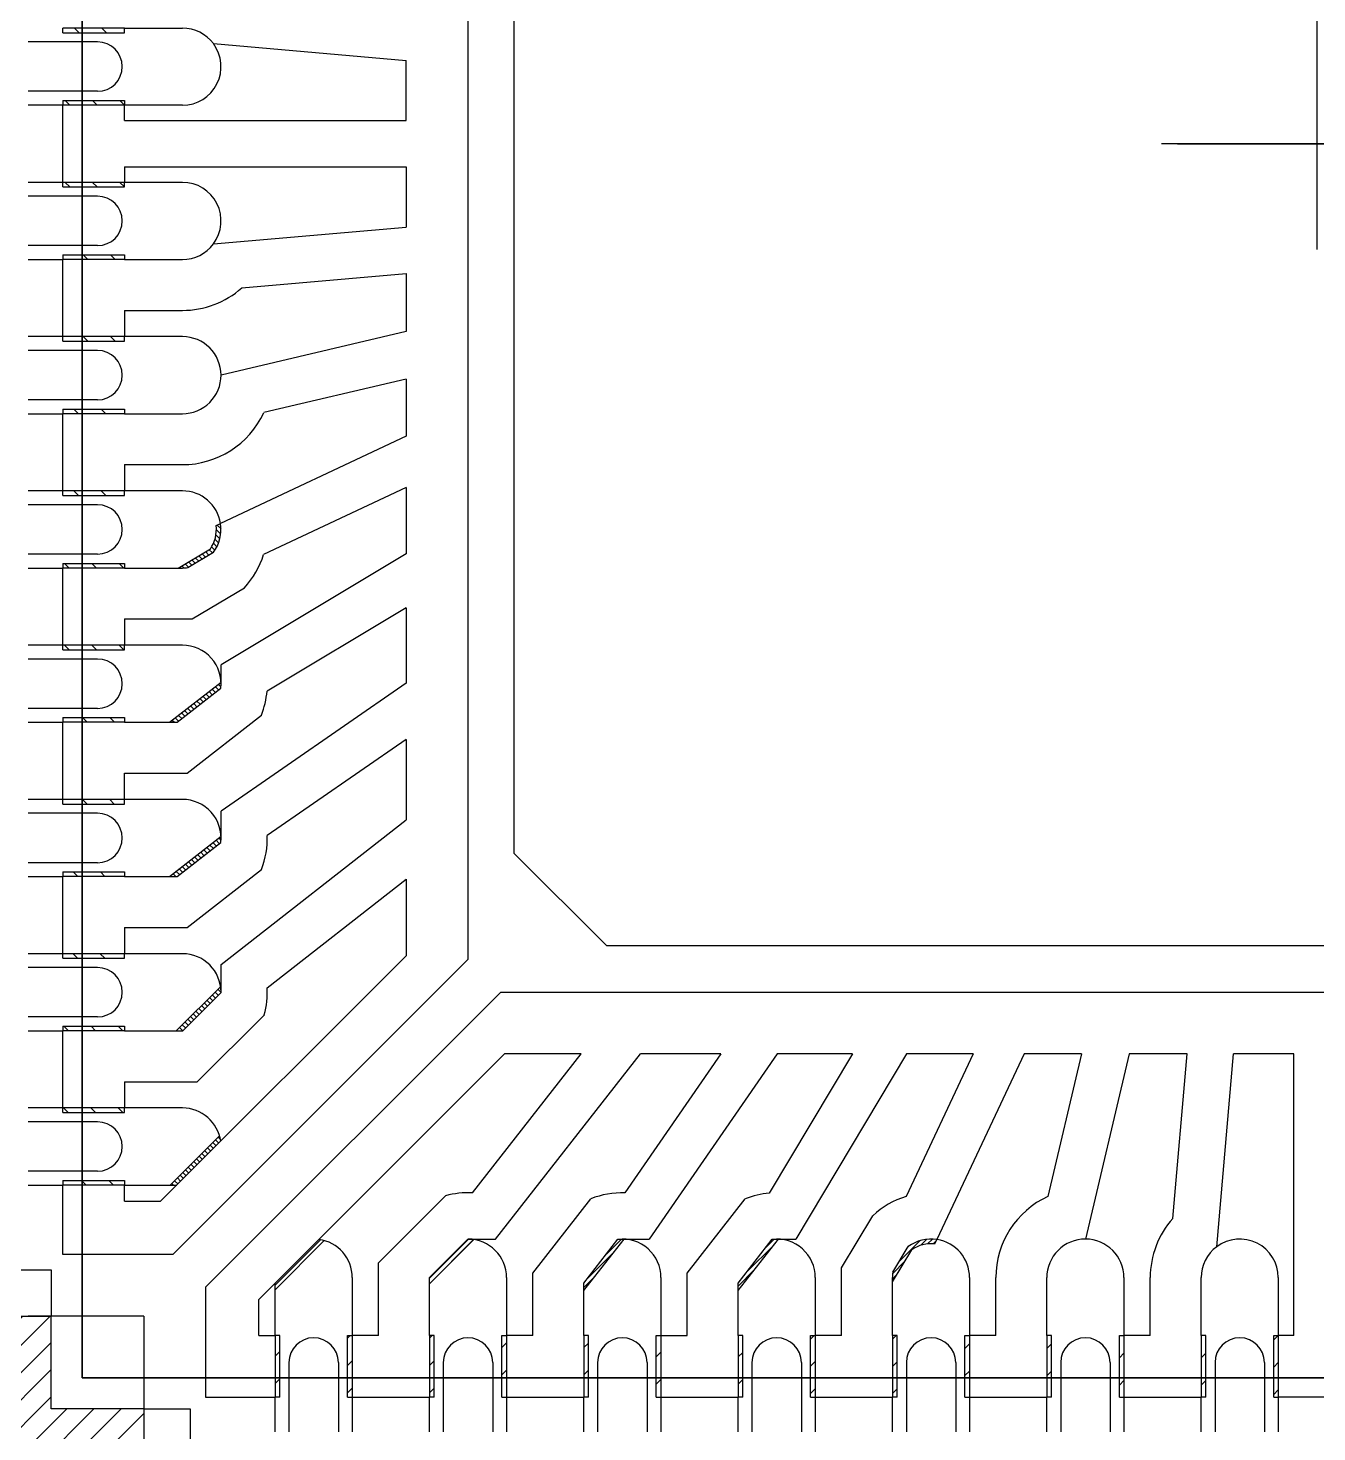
# Model space of a CAD drawing. Extents: x 98 to 785, y 88 to 514.
# Drawn here: x 161.13 to 169.48, y 288.81 to 297.91 of the extents above; entities that cross this region are included whole.
import ezdxf

# ---------------------------------------------------------------- set-up
doc = ezdxf.new("R2010")
doc.units = 0
doc.header["$LTSCALE"] = 12.7
doc.header["$MEASUREMENT"] = 0
doc.linetypes.add('CENTER', pattern=[2, 1.25, -0.25, 0.25, -0.25])
doc.linetypes.add('HIDDEN', pattern=[0.375, 0.25, -0.125])
for name, color, linetype in [('SH-01_CENTER', 2, 'CENTER'), ('SH-01_HATCH', 10, 'CONTINUOUS'), ('SH-01_HIDDEN', 6, 'HIDDEN'), ('SH-01_MISC', 5, 'CONTINUOUS'), ('SH-01_OBJECT', 7, 'CONTINUOUS')]:
    doc.layers.add(name, color=color, linetype=linetype)
pattern_1 = [(135, (8.34999, -1e-05), (-0.04419417, -0.04419417), [])]
pattern_2 = [(315, (1.1e-05, 8.34999), (0.008838835, 0.008838835), [])]

# ---------------------------------------------------------------- blocks, each defined once
blk = doc.blocks.new('A$C548803C5')
at = {"layer": 'SH-01_CENTER', "ltscale": 0.05}
for p, q in [((1, 1.4514), (1, 0.5486)), ((0.5486, 1), (1.4514, 1))]:
    blk.add_line(p, q, dxfattribs=at)
at = {"layer": 'SH-01_MISC', "ltscale": 0.05}
blk.add_lwpolyline([(-3, 5), (5, 5), (5, -3), (-3, -3)], close=True, dxfattribs=at)
blk = doc.blocks.new('A$C6C25516B')
at = {"layer": 'SH-01_HATCH', "ltscale": 0.05}
h = blk.add_hatch(dxfattribs=at)
h.set_pattern_fill('ANSI31', color=10, scale=0.5, angle=90)
h.set_pattern_definition(pattern_1)
h.paths.add_polyline_path([(0.1125, 7.55), (0.1125, 7.535), (0.3125, 7.535), (0.3125, 7.55)])
h.paths.add_polyline_path([(0.3125, 7.3), (0.3125, 7.315), (0.1125, 7.315), (0.1125, 7.3)])
h.paths.add_polyline_path([(0.3125, 7.035), (0.3125, 7.05), (0.1125, 7.05), (0.1125, 7.035)])
h.paths.add_polyline_path([(0.3125, 6.8), (0.3125, 6.815), (0.1125, 6.815), (0.1125, 6.8)])
h.paths.add_polyline_path([(0.1125, 6.55), (0.1125, 6.535), (0.3125, 6.535), (0.3125, 6.55)])
h.paths.add_polyline_path([(0.3125, 6.3), (0.3125, 6.315), (0.1125, 6.315), (0.1125, 6.3)])
h.paths.add_polyline_path([(0.1125, 6.05), (0.1125, 6.035), (0.3125, 6.035), (0.3125, 6.05)])
h.paths.add_polyline_path([(0.1125, 5.815), (0.1125, 5.8), (0.3125, 5.8), (0.3125, 5.815)])
h.paths.add_polyline_path([(0.1125, 5.55), (0.1125, 5.535), (0.3125, 5.535), (0.3125, 5.55)])
h.paths.add_polyline_path([(0.1125, 5.315), (0.1125, 5.3), (0.3125, 5.3), (0.3125, 5.315)])
h.paths.add_polyline_path([(0.1125, 5.05), (0.1125, 5.035), (0.3125, 5.035), (0.3125, 5.05)])
h.paths.add_polyline_path([(0.3125, 4.8), (0.3125, 4.815), (0.1125, 4.815), (0.1125, 4.8)])
h.paths.add_polyline_path([(0.1125, 4.55), (0.1125, 4.535), (0.3125, 4.535), (0.3125, 4.55)])
h.paths.add_polyline_path([(0.1125, 4.315), (0.1125, 4.3), (0.3125, 4.3), (0.3125, 4.315)])
h = blk.add_hatch(dxfattribs=at)
h.set_pattern_fill('ANSI31', color=10, scale=0.5, angle=90)
h.set_pattern_definition(pattern_1)
h.paths.add_polyline_path([(0.1125, 0.815), (0.1125, 0.8), (0.3125, 0.8), (0.3125, 0.815)])
h.paths.add_polyline_path([(0.1125, 1.05), (0.1125, 1.035), (0.3125, 1.035), (0.3125, 1.05)])
h.paths.add_polyline_path([(0.1125, 1.315), (0.1125, 1.3), (0.3125, 1.3), (0.3125, 1.315)])
h.paths.add_polyline_path([(0.1125, 1.55), (0.1125, 1.535), (0.3125, 1.535), (0.3125, 1.55)])
h.paths.add_polyline_path([(0.1125, 1.815), (0.1125, 1.8), (0.3125, 1.8), (0.3125, 1.815)])
h.paths.add_polyline_path([(0.1125, 2.05), (0.1125, 2.035), (0.3125, 2.035), (0.3125, 2.05)])
h.paths.add_polyline_path([(0.1125, 2.315), (0.1125, 2.3), (0.3125, 2.3), (0.3125, 2.315)])
h.paths.add_polyline_path([(0.1125, 2.55), (0.1125, 2.535), (0.3125, 2.535), (0.3125, 2.55)])
h.paths.add_polyline_path([(0.1125, 2.815), (0.1125, 2.8), (0.3125, 2.8), (0.3125, 2.815)])
h.paths.add_polyline_path([(0.1125, 3.05), (0.1125, 3.035), (0.3125, 3.035), (0.3125, 3.05)])
h.paths.add_polyline_path([(0.1125, 3.315), (0.1125, 3.3), (0.3125, 3.3), (0.3125, 3.315)])
h.paths.add_polyline_path([(0.1125, 3.55), (0.1125, 3.535), (0.3125, 3.535), (0.3125, 3.55)])
h.paths.add_polyline_path([(0.1125, 3.815), (0.1125, 3.8), (0.3125, 3.8), (0.3125, 3.815)])
h.paths.add_polyline_path([(0.1125, 4.05), (0.1125, 4.035), (0.3125, 4.035), (0.3125, 4.05)])
at = {"layer": 'SH-01_HATCH'}
h = blk.add_hatch(dxfattribs=at)
h.set_pattern_fill('ANSI31', color=256, scale=0.1, angle=-90)
h.set_pattern_definition(pattern_2)
h.paths.add_polyline_path([(0.5176, 2.8012, -0.035366), (0.5, 2.8), (0.4863, 2.8), (0.5904, 2.8623, 0.182331), (0.6093, 2.9376), (0.6235, 2.9443, -0.199652), (0.6007, 2.851)])
h = blk.add_hatch(dxfattribs=at)
h.set_pattern_fill('ANSI31', color=256, scale=0.1, angle=-90)
h.set_pattern_definition(pattern_2)
h.paths.add_polyline_path([(0.6249, 2.4303, -0.009923), (0.625, 2.4253), (0.625, 2.425, -0.004533), (0.625, 2.4227, -0.024064), (0.6242, 2.4107), (0.4825, 2.3), (0.4581, 2.3)])
h = blk.add_hatch(dxfattribs=at)
h.set_pattern_fill('ANSI31', color=256, scale=0.1, angle=-90)
h.set_pattern_definition(pattern_2)
h.paths.add_polyline_path([(0.6249, 1.9303, -0.009923), (0.625, 1.9253), (0.625, 1.925, -0.004533), (0.625, 1.9227, -0.024064), (0.6242, 1.9107), (0.4825, 1.8), (0.4581, 1.8)])
h = blk.add_hatch(dxfattribs=at)
h.set_pattern_fill('ANSI31', color=256, scale=0.1, angle=-90)
h.set_pattern_definition(pattern_2)
h.paths.add_polyline_path([(0.6048, 1.425), (0.625, 1.425), (0.625, 1.425, -0.001908), (0.625, 1.424), (0.501, 1.3, -0.001945), (0.5, 1.3), (0.4798, 1.3)])
h.paths.add_polyline_path([(0.6236, 1.4438, -0.037159), (0.625, 1.4253), (0.625, 1.425), (0.6048, 1.425)])
h = blk.add_hatch(dxfattribs=at)
h.set_pattern_fill('ANSI31', color=256, scale=0.1, angle=-90)
h.set_pattern_definition(pattern_2)
h.paths.add_polyline_path([(0.5856, 0.925), (0.6068, 0.925), (0.4818, 0.8), (0.4606, 0.8)])
h.paths.add_polyline_path([(0.6201, 0.9595, -0.035842), (0.6238, 0.942), (0.6068, 0.925), (0.5856, 0.925)])
h = blk.add_hatch(dxfattribs=at)
h.set_pattern_fill('ANSI31', color=256, scale=0.1)
h.paths.add_polyline_path([(0.925, 0.5856), (0.925, 0.6068), (0.8, 0.4818), (0.8, 0.4606)])
h.paths.add_polyline_path([(0.9596, 0.6201, 0.035842), (0.942, 0.6238), (0.925, 0.6068), (0.925, 0.5856)])
h = blk.add_hatch(dxfattribs=at)
h.set_pattern_fill('ANSI31', color=256, scale=0.1)
h.paths.add_polyline_path([(1.425, 0.6047), (1.425, 0.625), (1.425, 0.625, 0.001908), (1.424, 0.625), (1.3, 0.501, 0.001945), (1.3, 0.5), (1.3, 0.4797)])
h.paths.add_polyline_path([(1.4438, 0.6236, 0.037159), (1.4253, 0.625), (1.425, 0.625), (1.425, 0.6047)])
h = blk.add_hatch(dxfattribs=at)
h.set_pattern_fill('ANSI31', color=256, scale=0.1)
h.paths.add_polyline_path([(1.9303, 0.6249, 0.009923), (1.9253, 0.625), (1.925, 0.625, 0.004533), (1.9227, 0.625, 0.024064), (1.9107, 0.6242), (1.8, 0.4825), (1.8, 0.4581)])
h = blk.add_hatch(dxfattribs=at)
h.set_pattern_fill('ANSI31', color=256, scale=0.1)
h.paths.add_polyline_path([(2.4303, 0.6249, 0.009923), (2.4253, 0.625), (2.425, 0.625, 0.004533), (2.4227, 0.625, 0.024064), (2.4107, 0.6242), (2.3, 0.4825), (2.3, 0.4581)])
h = blk.add_hatch(dxfattribs=at)
h.set_pattern_fill('ANSI31', color=256, scale=0.1)
h.paths.add_polyline_path([(2.8013, 0.5176, 0.035366), (2.8, 0.5), (2.8, 0.4863), (2.8623, 0.5903, -0.182331), (2.9376, 0.6093), (2.9443, 0.6235, 0.199652), (2.851, 0.6007)])
at = {"layer": 'SH-01_HATCH', "ltscale": 0.05}
h = blk.add_hatch(dxfattribs=at)
h.set_pattern_fill('ANSI31', color=10, scale=0.5, angle=180)
h.set_pattern_definition([(225, (8.35, 8.34998), (0.04419417, -0.04419417), [])])
h.paths.add_polyline_path([(0.8, 0.1125), (0.815, 0.1125), (0.815, 0.3125), (0.8, 0.3125)])
h.paths.add_polyline_path([(1.05, 0.3125), (1.035, 0.3125), (1.035, 0.1125), (1.05, 0.1125)])
h.paths.add_polyline_path([(1.315, 0.3125), (1.3, 0.3125), (1.3, 0.1125), (1.315, 0.1125)])
h.paths.add_polyline_path([(1.55, 0.3125), (1.535, 0.3125), (1.535, 0.1125), (1.55, 0.1125)])
h.paths.add_polyline_path([(1.8, 0.1125), (1.815, 0.1125), (1.815, 0.3125), (1.8, 0.3125)])
h.paths.add_polyline_path([(2.05, 0.3125), (2.035, 0.3125), (2.035, 0.1125), (2.05, 0.1125)])
h.paths.add_polyline_path([(2.3, 0.1125), (2.315, 0.1125), (2.315, 0.3125), (2.3, 0.3125)])
h.paths.add_polyline_path([(2.535, 0.1125), (2.55, 0.1125), (2.55, 0.3125), (2.535, 0.3125)])
h.paths.add_polyline_path([(2.8, 0.1125), (2.815, 0.1125), (2.815, 0.3125), (2.8, 0.3125)])
h.paths.add_polyline_path([(3.035, 0.1125), (3.05, 0.1125), (3.05, 0.3125), (3.035, 0.3125)])
h.paths.add_polyline_path([(3.3, 0.1125), (3.315, 0.1125), (3.315, 0.3125), (3.3, 0.3125)])
h.paths.add_polyline_path([(3.55, 0.3125), (3.535, 0.3125), (3.535, 0.1125), (3.55, 0.1125)])
h.paths.add_polyline_path([(3.8, 0.1125), (3.815, 0.1125), (3.815, 0.3125), (3.8, 0.3125)])
h.paths.add_polyline_path([(4.035, 0.1125), (4.05, 0.1125), (4.05, 0.3125), (4.035, 0.3125)])
at = {"layer": 'SH-01_CENTER'}
blk.add_line((4.6787, 4.175), (3.6713, 4.175), dxfattribs=at)
at = {"layer": 'SH-01_HIDDEN', "linetype": 'Continuous'}
for p, q in [((1.575, 1.875), (1.575, 6.775)), ((1.875, 1.575), (1.575, 1.875)), ((6.775, 1.575), (1.875, 1.575))]:
    blk.add_line(p, q, dxfattribs=at)
at = {"layer": 'SH-01_HIDDEN', "linetype": 'Continuous', "ltscale": 0.05}
for p, q in [((0.225, 4.505), (0, 4.505)), ((0.225, 4.345), (0, 4.345)), ((0.225, 4.005), (0, 4.005)), ((0.225, 3.845), (0, 3.845)), ((0.225, 3.505), (0, 3.505)), ((0.225, 3.345), (0, 3.345)), ((0.225, 3.005), (0, 3.005)), ((0.225, 2.845), (0, 2.845)), ((0.225, 2.505), (0, 2.505)), ((0.225, 2.345), (0, 2.345)), ((0.225, 2.005), (0, 2.005)), ((0.225, 1.845), (0, 1.845)), ((0.225, 1.505), (0, 1.505)), ((0.225, 1.345), (0, 1.345)), ((0.225, 1.005), (0, 1.005)), ((0.225, 0.845), (0, 0.845)), ((0.845, 0.225), (0.845, 0)), ((1.005, 0.225), (1.005, 0)), ((1.345, 0.225), (1.345, 0)), ((1.505, 0.225), (1.505, 0)), ((1.845, 0.225), (1.845, 0)), ((2.005, 0.225), (2.005, 0)), ((2.345, 0.225), (2.345, 0)), ((2.505, 0.225), (2.505, 0)), ((2.845, 0.225), (2.845, 0)), ((3.005, 0.225), (3.005, 0)), ((3.345, 0.225), (3.345, 0)), ((3.505, 0.225), (3.505, 0)), ((3.845, 0.225), (3.845, 0)), ((4.005, 0.225), (4.005, 0))]:
    blk.add_line(p, q, dxfattribs=at)
at = {"layer": 'SH-01_HIDDEN', "linetype": 'Continuous', "ltscale": 1.25}
for p, q in [((0.1125, 4.3), (0, 4.3)), ((0.5, 4.3), (0.3125, 4.3)), ((0.1125, 4.05), (0, 4.05)), ((0.5, 4.05), (0.3125, 4.05)), ((0, 3.8), (0.1125, 3.8)), ((0.1125, 3.55), (0, 3.55)), ((0.5, 3.55), (0.3125, 3.55)), ((0, 3.3), (0.1125, 3.3)), ((0.1125, 3.05), (0, 3.05)), ((0.5, 3.05), (0.3125, 3.05)), ((0, 2.8), (0.1125, 2.8)), ((0.1125, 2.55), (0, 2.55)), ((0.5, 2.55), (0.3125, 2.55)), ((0, 2.3), (0.1125, 2.3)), ((0.1125, 2.05), (0, 2.05)), ((0.5, 2.05), (0.3125, 2.05)), ((0, 1.8), (0.1125, 1.8)), ((0.1125, 1.55), (0, 1.55)), ((0.5, 1.55), (0.3125, 1.55)), ((0, 1.3), (0.1125, 1.3)), ((0.1125, 1.05), (0, 1.05)), ((0.5, 1.05), (0.3125, 1.05)), ((0, 0.8), (0.1125, 0.8)), ((0.3125, 0.8), (0.4818, 0.8)), ((0.8, 0.3125), (0.8, 0.4818)), ((1.05, 0.5), (1.05, 0.3125)), ((1.55, 0.5), (1.55, 0.3125)), ((2.05, 0.5), (2.05, 0.3125)), ((2.55, 0.5), (2.55, 0.3125)), ((3.05, 0.5), (3.05, 0.3125)), ((3.55, 0.5), (3.55, 0.3125)), ((4.05, 0.5), (4.05, 0.3125)), ((0.8, 0), (0.8, 0.1125)), ((1.05, 0.1125), (1.05, 0)), ((1.3, 0), (1.3, 0.1125)), ((1.55, 0.1125), (1.55, 0)), ((1.8, 0), (1.8, 0.1125)), ((2.05, 0.1125), (2.05, 0)), ((2.3, 0), (2.3, 0.1125)), ((2.55, 0.1125), (2.55, 0)), ((2.8, 0), (2.8, 0.1125)), ((3.05, 0.1125), (3.05, 0)), ((3.3, 0), (3.3, 0.1125)), ((3.55, 0.1125), (3.55, 0)), ((3.8, 0), (3.8, 0.1125)), ((4.05, 0.1125), (4.05, 0))]:
    blk.add_line(p, q, dxfattribs=at)
at = {"layer": 'SH-01_HIDDEN', "linetype": 'Continuous', "ltscale": 0.05}
for centre, start, end in [((0.225, 4.425), 270, 90), ((0.225, 3.925), 270, 90), ((0.225, 3.425), 270, 90), ((0.225, 2.925), 270, 90), ((0.225, 2.425), 270, 90), ((0.225, 1.925), 270, 90), ((0.225, 1.425), 270, 90), ((0.225, 0.925), 270, 90), ((0.925, 0.225), 0, 180), ((1.425, 0.225), 0, 180), ((1.925, 0.225), 0, 180), ((2.425, 0.225), 0, 180), ((2.925, 0.225), 0, 180), ((3.425, 0.225), 0, 180), ((3.925, 0.225), 0, 180)]:
    blk.add_arc(centre, 0.08, start, end, dxfattribs=at)
at = {"layer": 'SH-01_HIDDEN', "linetype": 'Continuous', "ltscale": 1.25}
for centre, start, end in [((0.5, 4.425), 270, 36.6739), ((0.5, 3.925), 323.3261, 90), ((0.5, 3.425), 0.0131, 90), ((0.5, 2.925), 8.8656, 90), ((0.5, 2.425), 353.4266, 90), ((0.5, 1.925), 353.4266, 90), ((0.5, 1.425), 0.147, 90), ((0.5, 0.925), 7.8317, 90), ((0.925, 0.5), 0, 82.1683), ((1.425, 0.5), 0, 89.853), ((1.925, 0.5), 0, 96.5734), ((2.425, 0.5), 0, 96.5734), ((2.925, 0.5), 0, 81.1344), ((3.425, 0.5), 0, 89.9869), ((3.925, 0.5), 0, 126.6739)]:
    blk.add_arc(centre, 0.125, start, end, dxfattribs=at)
at = {"layer": 'SH-01_MISC'}
blk.add_lwpolyline([(8.175, 8.175), (0.175, 8.175), (0.175, 0.175), (8.175, 0.175)], close=True, dxfattribs=at)
at = {"layer": 'SH-01_OBJECT', "linetype": 'Continuous'}
for p, q in [((1.425, 6.8189), (1.425, 1.5311)), ((0.3125, 4.55), (0.1125, 4.55)), ((0.1125, 4.535), (0.3125, 4.535)), ((0.1125, 4.315), (0.3125, 4.315)), ((0.3125, 4.3), (0.1125, 4.3)), ((0.3125, 4.25), (0.3125, 4.3)), ((0.3125, 4.1), (0.3125, 4.05)), ((0.3125, 4.05), (0.1125, 4.05)), ((0.1125, 4.035), (0.3125, 4.035)), ((0.1125, 3.815), (0.3125, 3.815)), ((0.3125, 3.8), (0.1125, 3.8)), ((0.3125, 3.635), (0.3125, 3.55)), ((0.3125, 3.55), (0.1125, 3.55)), ((0.1125, 3.535), (0.3125, 3.535)), ((0.1125, 3.315), (0.3125, 3.315)), ((0.3125, 3.3), (0.1125, 3.3)), ((0.3125, 3.135), (0.3125, 3.05)), ((0.3125, 3.05), (0.1125, 3.05)), ((0.1125, 3.035), (0.3125, 3.035)), ((0.1125, 2.815), (0.3125, 2.815)), ((0.3125, 2.8), (0.1125, 2.8)), ((0.3125, 2.635), (0.3125, 2.55)), ((0.3125, 2.55), (0.1125, 2.55)), ((0.1125, 2.535), (0.3125, 2.535)), ((0.1125, 2.315), (0.3125, 2.315)), ((0.3125, 2.3), (0.1125, 2.3)), ((0.3125, 2.05), (0.1125, 2.05)), ((0.1125, 2.035), (0.3125, 2.035)), ((0.1125, 1.815), (0.3125, 1.815)), ((0.3125, 1.8), (0.1125, 1.8)), ((0.3125, 1.635), (0.3125, 1.55)), ((0.3125, 1.55), (0.1125, 1.55)), ((0.1125, 1.535), (0.3125, 1.535)), ((0.4293, 0.7475), (1.225, 1.5432)), ((1.425, 1.5311), (0.4689, 0.575)), ((1.5311, 1.425), (0.575, 0.4689)), ((1.5311, 1.425), (6.8189, 1.425)), ((0.5481, 1.135), (0.7653, 1.3522)), ((0.1125, 1.315), (0.3125, 1.315)), ((0.3125, 1.3), (0.1125, 1.3)), ((0.7475, 0.4293), (1.5432, 1.225)), ((0.3125, 1.135), (0.3125, 1.05)), ((0.3125, 1.05), (0.1125, 1.05)), ((0.1125, 1.035), (0.3125, 1.035)), ((0.4606, 0.8), (0.6201, 0.9595)), ((0.1125, 0.815), (0.3125, 0.815)), ((0.1125, 0.575), (0.1125, 0.8)), ((0.3125, 0.8), (0.1125, 0.8)), ((0.3125, 0.7475), (0.3125, 0.8)), ((1.135, 0.5481), (1.3522, 0.7653)), ((0.8, 0.4606), (0.9596, 0.6201)), ((0.4689, 0.575), (0.1125, 0.575)), ((0.575, 0.4689), (0.575, 0.1125)), ((0.375, 0.375), (0, 0.375)), ((0.375, 0.375), (0.375, 0)), ((0.7475, 0.3125), (0.8, 0.3125)), ((0.8, 0.3125), (0.8, 0.1125)), ((0.815, 0.1125), (0.815, 0.3125)), ((1.035, 0.1125), (1.035, 0.3125)), ((1.135, 0.3125), (1.05, 0.3125)), ((1.05, 0.3125), (1.05, 0.1125)), ((1.3, 0.3125), (1.3, 0.1125)), ((1.315, 0.1125), (1.315, 0.3125)), ((1.535, 0.1125), (1.535, 0.3125)), ((1.635, 0.3125), (1.55, 0.3125)), ((1.55, 0.3125), (1.55, 0.1125)), ((1.8, 0.3125), (1.8, 0.1125)), ((1.815, 0.1125), (1.815, 0.3125)), ((2.035, 0.1125), (2.035, 0.3125)), ((2.05, 0.3125), (2.05, 0.1125)), ((2.3, 0.3125), (2.3, 0.1125)), ((2.315, 0.1125), (2.315, 0.3125)), ((2.535, 0.1125), (2.535, 0.3125)), ((2.635, 0.3125), (2.55, 0.3125)), ((2.55, 0.3125), (2.55, 0.1125)), ((2.8, 0.3125), (2.8, 0.1125)), ((2.815, 0.1125), (2.815, 0.3125)), ((3.035, 0.1125), (3.035, 0.3125)), ((3.135, 0.3125), (3.05, 0.3125)), ((3.05, 0.3125), (3.05, 0.1125)), ((3.3, 0.3125), (3.3, 0.1125)), ((3.315, 0.1125), (3.315, 0.3125)), ((3.535, 0.1125), (3.535, 0.3125)), ((3.635, 0.3125), (3.55, 0.3125)), ((3.55, 0.3125), (3.55, 0.1125)), ((3.8, 0.3125), (3.8, 0.1125)), ((3.815, 0.1125), (3.815, 0.3125)), ((4.035, 0.1125), (4.035, 0.3125)), ((4.1, 0.3125), (4.05, 0.3125)), ((4.05, 0.3125), (4.05, 0.1125)), ((0.575, 0.1125), (0.8, 0.1125))]:
    blk.add_line(p, q, dxfattribs=at)
at = {"layer": 'SH-01_OBJECT', "linetype": 'Continuous', "ltscale": 0.05}
for p, q in [((0.1125, 4.535), (0.1125, 4.55)), ((0.3125, 4.535), (0.3125, 4.55)), ((0.1125, 4.315), (0.1125, 4.3)), ((0.3125, 4.315), (0.3125, 4.3)), ((0.1125, 4.035), (0.1125, 4.05)), ((0.3125, 4.035), (0.3125, 4.05)), ((0.1125, 3.815), (0.1125, 3.8)), ((0.3125, 3.815), (0.3125, 3.8)), ((0.1125, 3.535), (0.1125, 3.55)), ((0.3125, 3.535), (0.3125, 3.55)), ((0.1125, 3.315), (0.1125, 3.3)), ((0.3125, 3.315), (0.3125, 3.3)), ((0.1125, 3.035), (0.1125, 3.05)), ((0.3125, 3.035), (0.3125, 3.05)), ((0.1125, 2.815), (0.1125, 2.8)), ((0.3125, 2.815), (0.3125, 2.8)), ((0.1125, 2.535), (0.1125, 2.55)), ((0.3125, 2.535), (0.3125, 2.55)), ((0.1125, 2.315), (0.1125, 2.3)), ((0.3125, 2.315), (0.3125, 2.3)), ((0.1125, 2.035), (0.1125, 2.05)), ((0.3125, 2.035), (0.3125, 2.05)), ((0.1125, 1.815), (0.1125, 1.8)), ((0.3125, 1.815), (0.3125, 1.8)), ((0.1125, 1.535), (0.1125, 1.55)), ((0.3125, 1.535), (0.3125, 1.55)), ((0.1125, 1.315), (0.1125, 1.3)), ((0.3125, 1.315), (0.3125, 1.3)), ((0.1125, 1.035), (0.1125, 1.05)), ((0.3125, 1.035), (0.3125, 1.05)), ((0.1125, 0.815), (0.1125, 0.8)), ((0.3125, 0.815), (0.3125, 0.8)), ((0.815, 0.3125), (0.8, 0.3125)), ((1.035, 0.3125), (1.05, 0.3125)), ((1.315, 0.3125), (1.3, 0.3125)), ((1.535, 0.3125), (1.55, 0.3125)), ((1.815, 0.3125), (1.8, 0.3125)), ((2.035, 0.3125), (2.05, 0.3125)), ((2.315, 0.3125), (2.3, 0.3125)), ((2.535, 0.3125), (2.55, 0.3125)), ((2.815, 0.3125), (2.8, 0.3125)), ((3.035, 0.3125), (3.05, 0.3125)), ((3.315, 0.3125), (3.3, 0.3125)), ((3.535, 0.3125), (3.55, 0.3125)), ((3.815, 0.3125), (3.8, 0.3125)), ((4.035, 0.3125), (4.05, 0.3125)), ((0.815, 0.1125), (0.8, 0.1125)), ((1.035, 0.1125), (1.05, 0.1125)), ((1.315, 0.1125), (1.3, 0.1125)), ((1.535, 0.1125), (1.55, 0.1125)), ((1.815, 0.1125), (1.8, 0.1125)), ((2.035, 0.1125), (2.05, 0.1125)), ((2.315, 0.1125), (2.3, 0.1125)), ((2.535, 0.1125), (2.55, 0.1125)), ((2.815, 0.1125), (2.8, 0.1125)), ((3.035, 0.1125), (3.05, 0.1125)), ((3.315, 0.1125), (3.3, 0.1125)), ((3.535, 0.1125), (3.55, 0.1125)), ((3.815, 0.1125), (3.8, 0.1125)), ((4.035, 0.1125), (4.05, 0.1125))]:
    blk.add_line(p, q, dxfattribs=at)
at = {"layer": 'SH-01_OBJECT', "linetype": 'Continuous', "ltscale": 1.25}
for p, q in [((0.3125, 4.55), (0.5, 4.55)), ((0.3125, 3.8), (0.5, 3.8)), ((0.3125, 3.635), (0.5, 3.635)), ((0.3125, 3.3), (0.5, 3.3)), ((0.3125, 3.135), (0.5, 3.135)), ((0.3125, 2.8), (0.5, 2.8)), ((0.3125, 2.3), (0.4825, 2.3)), ((0.3125, 1.8), (0.4825, 1.8)), ((0.3125, 1.3), (0.5, 1.3)), ((1.3, 0.3125), (1.3, 0.5)), ((1.8, 0.3125), (1.8, 0.4825)), ((2.3, 0.3125), (2.3, 0.4825)), ((2.8, 0.3125), (2.8, 0.5)), ((3.135, 0.3125), (3.135, 0.5)), ((3.3, 0.3125), (3.3, 0.5)), ((3.635, 0.3125), (3.635, 0.5)), ((3.8, 0.3125), (3.8, 0.5))]:
    blk.add_line(p, q, dxfattribs=at)
at = {"layer": 'SH-01_OBJECT'}
for p, q in [((0.6003, 4.4996), (1.225, 4.445)), ((1.225, 4.25), (1.225, 4.445)), ((0.3125, 4.25), (1.225, 4.25)), ((0.3125, 4.1), (1.225, 4.1)), ((1.225, 4.1), (1.225, 3.905)), ((0.6003, 3.8503), (1.225, 3.905)), ((0.6922, 3.7078), (1.225, 3.7544)), ((1.225, 3.7544), (1.225, 3.5663)), ((1.225, 3.5663), (0.625, 3.425)), ((1.225, 3.4122), (0.7633, 3.3035)), ((1.225, 3.4122), (1.225, 3.2272)), ((1.225, 3.2272), (0.6235, 2.9443)), ((1.225, 3.0614), (0.7629, 2.8441)), ((1.225, 3.0614), (1.225, 2.8459)), ((0.6093, 2.9376), (0.6235, 2.9443)), ((0.4863, 2.8), (0.5904, 2.8623)), ((0.5176, 2.8012), (0.6007, 2.851)), ((1.225, 2.8459), (0.625, 2.4867)), ((0.5319, 2.635), (0.7007, 2.736)), ((1.225, 2.6711), (0.774, 2.4011)), ((1.225, 2.6711), (1.225, 2.4263)), ((0.3125, 2.635), (0.5319, 2.635)), ((0.625, 2.425), (0.625, 2.4867)), ((0.4581, 2.3), (0.625, 2.4304)), ((1.225, 2.4263), (0.625, 2.0123)), ((0.515, 2.135), (0.7556, 2.323)), ((1.225, 2.244), (0.7749, 1.9335)), ((1.225, 2.244), (1.225, 1.9833)), ((0.3125, 2.05), (0.3125, 2.135)), ((0.3125, 2.135), (0.515, 2.135)), ((0.625, 1.925), (0.625, 2.0123)), ((0.625, 1.5145), (1.225, 1.9833)), ((0.4581, 1.8), (0.625, 1.9304)), ((0.515, 1.635), (0.7556, 1.823)), ((0.7746, 1.4395), (1.225, 1.7914)), ((1.225, 1.7914), (1.225, 1.5432)), ((0.3125, 1.635), (0.515, 1.635)), ((0.625, 1.425), (0.625, 1.5145)), ((1.4395, 0.7746), (1.7914, 1.225)), ((1.5145, 0.625), (1.9833, 1.225)), ((1.7914, 1.225), (1.5432, 1.225)), ((2.244, 1.225), (1.9335, 0.7749)), ((2.244, 1.225), (1.9833, 1.225)), ((2.4263, 1.225), (2.0123, 0.625)), ((2.6711, 1.225), (2.4011, 0.774)), ((2.6711, 1.225), (2.4263, 1.225)), ((2.8459, 1.225), (2.4868, 0.625)), ((3.0614, 1.225), (2.8441, 0.7629)), ((3.0614, 1.225), (2.8459, 1.225)), ((3.2272, 1.225), (2.9443, 0.6235)), ((3.4122, 1.225), (3.2272, 1.225)), ((3.4122, 1.225), (3.3035, 0.7633)), ((3.5663, 1.225), (3.425, 0.625)), ((3.7544, 1.225), (3.5663, 1.225)), ((3.7078, 0.6922), (3.7544, 1.225)), ((3.8503, 0.6002), (3.905, 1.225)), ((4.1, 1.225), (3.905, 1.225)), ((4.1, 0.3125), (4.1, 1.225)), ((0.3125, 1.135), (0.5481, 1.135)), ((0.3125, 0.7475), (0.4293, 0.7475)), ((1.635, 0.5149), (1.823, 0.7556)), ((2.135, 0.5149), (2.323, 0.7556)), ((2.635, 0.5319), (2.736, 0.7007)), ((1.425, 0.625), (1.5145, 0.625)), ((1.8, 0.4581), (1.9304, 0.625)), ((1.925, 0.625), (2.0123, 0.625)), ((2.3, 0.4581), (2.4304, 0.625)), ((2.425, 0.625), (2.4868, 0.625)), ((2.8013, 0.5176), (2.851, 0.6007)), ((2.9376, 0.6093), (2.9443, 0.6235)), ((1.135, 0.3125), (1.135, 0.5481)), ((2.8, 0.4863), (2.8623, 0.5903)), ((1.635, 0.3125), (1.635, 0.5149)), ((2.135, 0.3125), (2.135, 0.5149)), ((2.635, 0.3125), (2.635, 0.5319)), ((0.7475, 0.3125), (0.7475, 0.4293)), ((2.05, 0.3125), (2.135, 0.3125))]:
    blk.add_line(p, q, dxfattribs=at)
at = {"layer": 'SH-01_OBJECT', "ltscale": 0.05}
for p, q in [((0.1125, 4.05), (0.1125, 4.3)), ((0.1125, 3.55), (0.1125, 3.8)), ((0.1125, 3.05), (0.1125, 3.3)), ((0.1125, 2.55), (0.1125, 2.8)), ((0.1125, 2.05), (0.1125, 2.3)), ((0.1125, 1.55), (0.1125, 1.8)), ((0.1125, 1.05), (0.1125, 1.3)), ((1.05, 0.1125), (1.3, 0.1125)), ((1.55, 0.1125), (1.8, 0.1125)), ((2.05, 0.1125), (2.3, 0.1125)), ((2.55, 0.1125), (2.8, 0.1125)), ((3.05, 0.1125), (3.3, 0.1125)), ((3.55, 0.1125), (3.8, 0.1125)), ((4.3, 0.1125), (4.05, 0.1125))]:
    blk.add_line(p, q, dxfattribs=at)
at = {"layer": 'SH-01_OBJECT'}
for points in [[(0.4825, 2.3), (0.6242, 2.4107, 0.028099), (0.625, 2.425)], [(0.4825, 1.8), (0.6242, 1.9107, 0.028099), (0.625, 1.925)], [(0.501, 1.3), (0.625, 1.424, 0.001908), (0.625, 1.425)], [(1.3, 0.501), (1.424, 0.625, -0.001908), (1.425, 0.625)], [(1.8, 0.4825), (1.9107, 0.6242, -0.028099), (1.925, 0.625)], [(2.3, 0.4825), (2.4107, 0.6242, -0.028099), (2.425, 0.625)]]:
    blk.add_lwpolyline(points, format="xyb", dxfattribs=at)
for points in [[(0.4798, 1.3), (0.625, 1.4452)], [(1.3, 0.4797), (1.4453, 0.625)]]:
    blk.add_lwpolyline(points, dxfattribs=at)
at = {"layer": 'SH-01_OBJECT', "linetype": 'Continuous', "ltscale": 1.25}
for centre, radius, start, end in [((0.5, 4.425), 0.125, 36.6739, 90), ((0.5, 3.925), 0.125, 270, 323.3261), ((0.5, 3.925), 0.29, 270, 311.5024), ((0.5, 3.425), 0.125, 270, 0.0131), ((0.5, 3.425), 0.29, 270, 335.2296), ((0.5, 2.925), 0.11, 325.2297, 6.5629), ((0.5, 2.925), 0.125, 323.7025, 8.8656), ((0.5, 2.925), 0.125, 270, 278.102), ((0.5, 1.425), 0.125, 270, 270.4457), ((3.425, 0.5), 0.29, 114.7704, 180), ((3.925, 0.5), 0.29, 138.4976, 180), ((2.925, 0.5), 0.125, 81.1344, 126.2975), ((2.925, 0.5), 0.11, 83.4371, 124.7703), ((3.425, 0.5), 0.125, 89.9869, 180), ((3.925, 0.5), 0.125, 126.6739, 180), ((1.425, 0.5), 0.125, 179.5543, 180), ((2.925, 0.5), 0.125, 171.898, 180)]:
    blk.add_arc(centre, radius, start, end, dxfattribs=at)
at = {"layer": 'SH-01_OBJECT'}
for centre, start, end in [((0.4975, 2.925), 317.0758, 343.0475), ((0.4975, 2.425), 338.4326, 355.0592), ((0.4975, 1.925), 338.4326, 1.7475), ((0.4975, 1.425), 344.7848, 2.9974), ((1.425, 0.4975), 87.0026, 105.2152), ((1.925, 0.4975), 88.2525, 111.5674), ((2.425, 0.4975), 94.9408, 111.5674), ((2.925, 0.4975), 106.9525, 132.9242)]:
    blk.add_arc(centre, 0.2775, start, end, dxfattribs=at)
blk = doc.blocks.new('A$C1BE279AF')
at = {"layer": 'SH-01_HATCH', "ltscale": 0.05}
h = blk.add_hatch(dxfattribs=at)
h.set_pattern_fill('ANSI31', color=10)
h.set_pattern_definition([(45, (2.30032, -1.11), (-0.0883883, 0.0883883), [])])
h.paths.add_polyline_path([(1.79, 1.19), (1.19, 1.19), (1.19, 1.79), (0.89, 1.79), (0.89, 1.19), (0.29, 1.19), (0.29, 0.89), (0.89, 0.89), (0.89, 0.29), (1.19, 0.29), (1.19, 0.89), (1.79, 0.89)])
at = {"layer": 'SH-01_HIDDEN'}
for p, q in [((0.89, 2.09), (1.19, 2.09)), ((0.89, 2.09), (0.89, 1.79)), ((1.19, 2.09), (1.19, 1.79)), ((-0.01, 1.19), (-0.01, 0.89)), ((0.29, 1.19), (-0.01, 1.19)), ((1.79, 1.19), (2.09, 1.19)), ((2.09, 1.19), (2.09, 0.89)), ((-0.01, 0.89), (0.29, 0.89)), ((2.09, 0.89), (1.79, 0.89)), ((0.89, 0.29), (0.89, -0.01)), ((1.19, 0.29), (1.19, -0.01)), ((0.89, -0.01), (1.19, -0.01))]:
    blk.add_line(p, q, dxfattribs=at)
at = {"layer": 'SH-01_OBJECT'}
for p, q in [((0.89, 1.79), (1.19, 1.79)), ((0.89, 1.79), (0.89, 1.19)), ((1.19, 1.19), (1.19, 1.79)), ((0.29, 1.19), (0.29, 0.89)), ((0.29, 1.19), (0.89, 1.19)), ((1.79, 1.19), (1.19, 1.19)), ((1.79, 1.19), (1.79, 0.89)), ((0.29, 0.89), (0.89, 0.89)), ((0.89, 0.29), (0.89, 0.89)), ((0.89, 0.89), (0.89, 0.89)), ((1.79, 0.89), (1.19, 0.89)), ((1.19, 0.89), (1.19, 0.89)), ((1.19, 0.89), (1.19, 0.29)), ((0.89, 0.29), (1.19, 0.29))]:
    blk.add_line(p, q, dxfattribs=at)

msp = doc.modelspace()

# ---------------------------------------------------------------- block references
at = {"layer": 'SH-01_MISC', "ltscale": 0.05, "xscale": 2, "yscale": 2, "zscale": 2, "row_count": 9, "column_count": 34, "row_spacing": 16.7, "column_spacing": 16.7}
msp.add_blockref('A$C548803C5', (167.48313, 278.46424), dxfattribs=at)
at = {"layer": 'SH-01_OBJECT', "ltscale": 0.05, "row_count": 8, "column_count": 1, "row_spacing": 16.70000000000004, "column_spacing": 0}
msp.add_blockref('A$C1BE279AF', (160.09313, 287.77424), dxfattribs=at)
at = {"layer": 'SH-01_OBJECT', "ltscale": 0.05, "xscale": 2, "yscale": 2, "zscale": 2, "row_count": 2, "column_count": 2, "row_spacing": 16.70000000000004, "column_spacing": 16.70000000000033}
msp.add_blockref('A$C6C25516B', (161.13313, 272.11426), dxfattribs=at)

doc.saveas('drawing.dxf')
